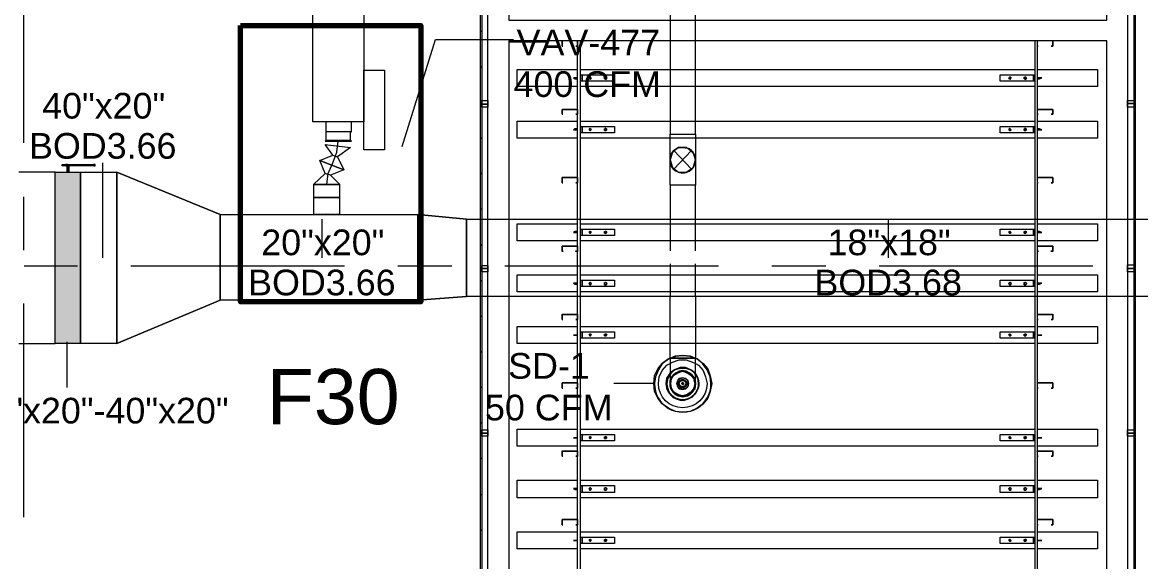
# Model space of a CAD drawing. Header units: metres. Extents: x 39 to 278, y -7 to 151.
# Drawn here: x 55.46 to 62.11, y 14.36 to 17.56 of the extents above; entities that cross this region are included whole.
import ezdxf

# ---------------------------------------------------------------- set-up
doc = ezdxf.new("R2010")
doc.units = ezdxf.units.M
doc.layers.add('HVAC - Ductos', color=5, linetype='Continuous', lineweight=50)
doc.layers.add('PDF_Geometry', color=7, linetype='Continuous', true_color=0xaaaaaa)
doc.layers.add('PDF_Solid Fills', color=7, linetype='Continuous', true_color=0xffffff)
doc.layers.add('PDF_Text', color=7, linetype='Continuous')
doc.styles.add('PDF Arial-BoldMT-Identity-H', font='arial.ttf')
doc.styles.add('PDF Helvetica', font='')
doc.styles.get('PDF Helvetica').set_extended_font_data('Helvetica')

msp = doc.modelspace()

# ---------------------------------------------------------------- linework, layer by layer
at = {"layer": 'HVAC - Ductos', "lineweight": 0}
for points in [[(59.3093, 16.8977), (59.3184, 16.8977), (59.3322, 16.8977), (59.3459, 16.8977), (59.3642, 16.8977), (59.3826, 16.8977), (59.4055, 16.8977), (59.4238, 16.8977), (59.4376, 16.8977), (59.4513, 16.8977), (59.4559, 16.8977), (59.4605, 16.8977), (59.4605, 18.3414), (59.4559, 18.3414), (59.4513, 18.3414), (59.4376, 18.3414), (59.4238, 18.3414), (59.4055, 18.3414), (59.3826, 18.3414), (59.3642, 18.3414), (59.3459, 18.3414), (59.3322, 18.3414), (59.3184, 18.3414), (59.3093, 18.3414)], [(57.1871, 16.971), (57.1871, 17.8832), (57.4896, 17.8832), (57.4896, 16.971)], [(57.6134, 16.806), (57.4896, 16.806), (57.4896, 17.2781), (57.6134, 17.2781)], [(57.2651, 16.861), (57.2743, 16.861), (57.288, 16.861), (57.3017, 16.861), (57.32, 16.861), (57.3384, 16.861), (57.3567, 16.861), (57.3751, 16.861), (57.3934, 16.861), (57.4026, 16.861), (57.4117, 16.861), (57.4026, 16.861), (57.3934, 16.861), (57.3751, 16.861), (57.3567, 16.861), (57.3384, 16.861), (57.32, 16.861), (57.3017, 16.861), (57.288, 16.861), (57.2743, 16.861)], [(55.6563, 16.6731), (55.8075, 16.6731), (55.8075, 15.6556), (55.6563, 15.6556)], [(55.8075, 16.6731), (56.023, 16.6731), (56.023, 15.6556), (55.8075, 15.6556)], [(57.3476, 16.5998), (57.343, 16.5998), (57.3338, 16.5998), (57.3246, 16.5998), (57.3063, 16.5998), (57.288, 16.5998), (57.2697, 16.5998), (57.2513, 16.5998), (57.233, 16.5998), (57.2146, 16.5998), (57.2009, 16.5998), (57.1963, 16.5998), (57.1917, 16.5998), (57.1963, 16.5998), (57.2009, 16.5998), (57.2146, 16.5998), (57.233, 16.5998), (57.2513, 16.5998), (57.2697, 16.5998), (57.288, 16.5998), (57.3063, 16.5998), (57.3246, 16.5998), (57.3338, 16.5998), (57.343, 16.5998)], [(57.8105, 15.9122), (56.6371, 15.9122), (56.6371, 16.421), (57.8105, 16.421)], [(58.0993, 16.3935), (57.8105, 16.421)], [(58.0993, 16.3935), (68.0451, 16.3935), (68.0451, 15.9352), (58.0993, 15.9352)], [(56.023, 15.6556), (56.6371, 15.9122)], [(59.4605, 15.4173), (59.4605, 15.4219), (59.4605, 15.4402), (59.4605, 15.4722), (59.4605, 15.5089), (59.4605, 15.5502), (59.4605, 15.5685), (59.4559, 15.5685), (59.4513, 15.5685), (59.4376, 15.5685), (59.4238, 15.5685), (59.4055, 15.5685), (59.3826, 15.5685), (59.3642, 15.5685), (59.3459, 15.5685), (59.3322, 15.5685), (59.3184, 15.5685), (59.3093, 15.5685), (59.3093, 15.5273), (59.3093, 15.486), (59.3093, 15.4539), (59.3093, 15.431), (59.3093, 15.4173), (59.3093, 15.3989), (59.3093, 15.4173), (59.3093, 15.3989), (59.3184, 15.3806), (59.3322, 15.3622), (59.3459, 15.3531), (59.3642, 15.3439), (59.3826, 15.3394), (59.4055, 15.3439), (59.4238, 15.3531), (59.4376, 15.3622), (59.4513, 15.3806), (59.4559, 15.3989), (59.4605, 15.4173), (59.4605, 15.4219)], [(59.3093, 15.4814), (59.3368, 15.4998), (59.3688, 15.5135), (59.4009, 15.5135), (59.433, 15.4998), (59.4559, 15.4814), (59.4605, 15.4768), (59.4559, 15.4814), (59.433, 15.4998), (59.4009, 15.5135), (59.3688, 15.5135), (59.3368, 15.4998), (59.3093, 15.4814), (59.3093, 15.4768)], [(59.4559, 15.4768), (59.433, 15.4998), (59.4009, 15.5089), (59.3688, 15.5089), (59.3368, 15.4998), (59.3138, 15.4768), (59.3093, 15.4722), (59.3138, 15.4768), (59.3368, 15.4998), (59.3688, 15.5089), (59.4009, 15.5089), (59.433, 15.4998), (59.4559, 15.4768), (59.4605, 15.4722)], [(59.4513, 15.3898), (59.433, 15.3668), (59.4101, 15.3531), (59.3826, 15.3439), (59.3551, 15.3531), (59.3322, 15.3668), (59.3184, 15.3898), (59.3138, 15.4173), (59.3184, 15.4448), (59.3322, 15.4676), (59.3551, 15.4814), (59.3826, 15.4906), (59.4101, 15.4814), (59.433, 15.4676), (59.4513, 15.4448), (59.4559, 15.4173)], [(59.4513, 15.4539), (59.4376, 15.4722), (59.4238, 15.4814), (59.4055, 15.4906), (59.4238, 15.4814), (59.4376, 15.4722), (59.4513, 15.4539), (59.4559, 15.4356)], [(59.3093, 15.4768), (59.2909, 15.4494), (59.2863, 15.4173), (59.2909, 15.4494)], [(59.3551, 15.4356), (59.3505, 15.4173), (59.3551, 15.4356), (59.3642, 15.4494), (59.3826, 15.4539), (59.4009, 15.4494), (59.4146, 15.4356), (59.4192, 15.4173), (59.4146, 15.4356), (59.4009, 15.4448), (59.3826, 15.4494), (59.3688, 15.4448)], [(59.4146, 15.3989), (59.4192, 15.4173), (59.4146, 15.3989), (59.4009, 15.3852), (59.3826, 15.3806), (59.3642, 15.3852), (59.3551, 15.3989), (59.3505, 15.4173), (59.3551, 15.3989), (59.3688, 15.3898), (59.3826, 15.3852), (59.4009, 15.3898)], [(59.3642, 15.431), (59.3597, 15.4173), (59.3642, 15.431), (59.378, 15.4402), (59.3918, 15.4402), (59.4055, 15.431), (59.4101, 15.4173), (59.4055, 15.431), (59.3918, 15.4402), (59.378, 15.4402)], [(59.4055, 15.4035), (59.4101, 15.4173), (59.4055, 15.4035), (59.3918, 15.3944), (59.378, 15.3944), (59.3642, 15.4035), (59.3597, 15.4173), (59.3642, 15.4035), (59.378, 15.3944), (59.3918, 15.3944)], [(59.3963, 15.4035), (59.3826, 15.3989), (59.3688, 15.4035), (59.3642, 15.4173), (59.3688, 15.431), (59.3826, 15.4356), (59.3963, 15.431), (59.4055, 15.4173)], [(59.3872, 15.4219), (59.3826, 15.4219), (59.378, 15.4173), (59.3826, 15.4219), (59.3872, 15.4219), (59.3918, 15.4173), (59.3872, 15.4127), (59.3826, 15.4127), (59.378, 15.4173), (59.3826, 15.4127), (59.3872, 15.4127), (59.3872, 15.4173)], [(59.4559, 15.3989), (59.4605, 15.4173), (59.4605, 15.4219), (59.4605, 15.4173)], [(59.4192, 15.3531), (59.4009, 15.3439), (59.3826, 15.3439), (59.3597, 15.3485), (59.3597, 15.3439), (59.3642, 15.3439), (59.3826, 15.3394), (59.3872, 15.3394), (59.4055, 15.3439), (59.4146, 15.3485), (59.4238, 15.3531), (59.433, 15.3577), (59.4376, 15.3622), (59.4513, 15.3806), (59.4559, 15.3989), (59.4468, 15.3806), (59.4376, 15.3668)]]:
    msp.add_lwpolyline(points, close=True, dxfattribs=at)
for points in [[(57.7188, 16.8244), (57.9159, 17.4614), (58.3789, 17.4614)], [(57.4163, 16.9114), (57.4163, 16.971), (57.4117, 16.971), (57.4026, 16.971), (57.3934, 16.971), (57.3751, 16.971), (57.3567, 16.971), (57.3384, 16.971), (57.32, 16.971), (57.3063, 16.971), (57.2926, 16.971), (57.2789, 16.971), (57.2697, 16.971), (57.2651, 16.971), (57.2651, 16.9114), (57.2651, 16.861), (57.2605, 16.8564), (57.2697, 16.8564), (57.2834, 16.8564), (57.3109, 16.8564), (57.3384, 16.8564), (57.3659, 16.8564), (57.3934, 16.8564), (57.4071, 16.8564), (57.4163, 16.8564)], [(57.2605, 16.8564), (57.2697, 16.8564), (57.2834, 16.8564), (57.3109, 16.8564), (57.3384, 16.8564), (57.3659, 16.8564), (57.3934, 16.8564), (57.4071, 16.8564), (57.4163, 16.8564), (57.4117, 16.861), (57.4071, 16.861), (57.3934, 16.861), (57.3659, 16.861), (57.3384, 16.861), (57.3109, 16.861), (57.288, 16.861), (57.2697, 16.861), (57.2651, 16.861), (57.2697, 16.861), (57.288, 16.861), (57.3109, 16.861), (57.3384, 16.861), (57.3659, 16.861), (57.3934, 16.861), (57.4071, 16.861), (57.4117, 16.861), (57.4117, 16.9114), (57.4163, 16.9114), (57.4117, 16.9114), (57.4026, 16.9114), (57.3934, 16.9114), (57.3751, 16.9114), (57.3567, 16.9114), (57.3384, 16.9114), (57.32, 16.9114), (57.3017, 16.9114), (57.2834, 16.9114), (57.2743, 16.9114), (57.2651, 16.9114)], [(57.3934, 16.9114), (57.3751, 16.9114), (57.3567, 16.9114), (57.3384, 16.9114), (57.32, 16.9114), (57.3017, 16.9114), (57.288, 16.9114)], [(57.3063, 16.774), (57.2605, 16.8381), (57.4117, 16.8198), (57.3338, 16.7648), (57.3705, 16.6868), (57.2284, 16.7418), (57.3063, 16.774), (57.3338, 16.7648)], [(57.2697, 16.5998), (57.2789, 16.664), (57.3063, 16.7281), (57.3292, 16.7923), (57.3384, 16.8564)], [(59.4605, 16.751), (59.4559, 16.7648), (59.4513, 16.7831), (59.4376, 16.8015), (59.4238, 16.8106), (59.4055, 16.8198), (59.3826, 16.8198), (59.3597, 16.8198), (59.3322, 16.8015), (59.3138, 16.774), (59.3093, 16.7464), (59.3093, 16.7648), (59.3184, 16.7831), (59.3322, 16.8015), (59.3459, 16.8106), (59.3642, 16.8198), (59.3826, 16.8198), (59.4146, 16.8152), (59.4376, 16.7969), (59.4559, 16.7694), (59.4605, 16.7464)], [(59.3093, 16.7464), (59.3093, 16.7464)], [(59.3093, 16.7464), (59.3093, 16.7464)], [(55.9405, 16.1644), (55.9405, 16.7281)], [(57.2605, 16.664), (57.2284, 16.7418), (57.3705, 16.6868), (57.2926, 16.6548), (57.2605, 16.664), (57.1917, 16.5998), (57.1917, 16.5219), (57.1963, 16.5219), (57.2009, 16.5219), (57.2146, 16.5219), (57.233, 16.5219), (57.2513, 16.5219), (57.2697, 16.5219), (57.288, 16.5219), (57.3063, 16.5219), (57.3246, 16.5219), (57.3338, 16.5219), (57.343, 16.5219), (57.3476, 16.5219), (57.3476, 16.5998), (57.1917, 16.5998), (57.3476, 16.5998), (57.2926, 16.6548)], [(59.3184, 16.7098), (59.3184, 16.7098)], [(59.4513, 16.7098), (59.4513, 16.7098)], [(55.4409, 15.6556), (55.6563, 15.6556), (55.6563, 16.6731), (55.4409, 16.6731)], [(56.6371, 16.421), (56.023, 16.6731), (56.6371, 16.421)], [(56.023, 15.6556), (56.023, 16.6731)], [(59.4605, 16.3935), (59.4605, 16.5952), (59.4559, 16.5952), (59.4513, 16.5952), (59.4376, 16.5952), (59.4238, 16.5952), (59.4055, 16.5952), (59.3826, 16.5952), (59.3642, 16.5952), (59.3459, 16.5952), (59.3322, 16.5952), (59.3184, 16.5952), (59.3093, 16.5952), (59.3093, 16.3935)], [(57.3476, 16.421), (57.3476, 16.5219), (57.343, 16.5219), (57.3338, 16.5219), (57.3246, 16.5219), (57.3063, 16.5219), (57.288, 16.5219), (57.2697, 16.5219), (57.2513, 16.5219), (57.233, 16.5219), (57.2146, 16.5219), (57.2009, 16.5219), (57.1963, 16.5219), (57.1917, 16.5219), (57.1917, 16.421)], [(56.6371, 16.421), (56.6371, 15.9122)], [(57.2009, 16.421), (57.1963, 16.421)], [(57.2146, 16.421), (57.2101, 16.421), (57.2055, 16.421)], [(57.2284, 16.421), (57.2238, 16.421), (57.2192, 16.421)], [(57.2467, 16.421), (57.2376, 16.421), (57.233, 16.421)], [(57.288, 16.421), (57.2697, 16.421), (57.2513, 16.421)], [(57.3063, 16.421), (57.3017, 16.421), (57.2926, 16.421)], [(57.32, 16.421), (57.3155, 16.421), (57.3109, 16.421)], [(57.343, 16.421), (57.3384, 16.421), (57.3338, 16.421), (57.3292, 16.421), (57.3246, 16.421)], [(57.8105, 15.9122), (57.8105, 16.421)], [(57.2421, 16.1644), (57.2421, 16.3935)], [(58.0993, 16.3935), (58.0993, 15.9352)], [(59.3093, 16.3935), (59.3093, 16.2056)], [(59.4605, 16.2056), (59.4605, 16.3935)], [(60.6064, 16.1644), (60.6064, 16.3935)], [(55.7892, 16.114), (55.4729, 16.114)], [(59.3093, 16.1277), (59.3093, 15.9352)], [(59.4605, 15.9352), (59.4605, 16.1277)], [(57.8105, 15.9122), (58.0993, 15.9352), (57.8105, 15.9122)], [(59.4605, 15.9352), (59.4605, 15.5685), (59.4697, 15.5639), (59.5063, 15.5364), (59.5338, 15.5044), (59.5476, 15.4631), (59.5568, 15.4173), (59.5476, 15.3714), (59.5338, 15.3302), (59.5063, 15.2981), (59.4697, 15.2706), (59.4284, 15.2523), (59.3826, 15.2477), (59.3413, 15.2523), (59.3001, 15.2706), (59.2634, 15.2981), (59.2359, 15.3302), (59.2176, 15.3714), (59.213, 15.4173), (59.2176, 15.4631), (59.2359, 15.5044), (59.2634, 15.5364), (59.3001, 15.5639), (59.3093, 15.5685), (59.3093, 15.9352)], [(55.7251, 15.6648), (55.7251, 15.3944)], [(59.3093, 15.5685), (59.3413, 15.5823), (59.3826, 15.5868), (59.4284, 15.5823), (59.4605, 15.5685)], [(59.4605, 15.5639), (59.4284, 15.5777), (59.3826, 15.5823), (59.3413, 15.5777), (59.3093, 15.5639)], [(59.3093, 15.5685), (59.3184, 15.5685), (59.3322, 15.5685), (59.3459, 15.5685), (59.3642, 15.5685), (59.3826, 15.5685), (59.4055, 15.5685), (59.4238, 15.5685), (59.4376, 15.5685), (59.4513, 15.5685), (59.4559, 15.5685), (59.4605, 15.5685)], [(59.3093, 15.5364), (59.323, 15.5456), (59.3642, 15.5594), (59.4055, 15.5594), (59.4422, 15.5456), (59.4605, 15.5364)], [(59.4559, 15.4356), (59.4605, 15.4265), (59.4559, 15.4356), (59.4513, 15.4539), (59.4376, 15.4722), (59.4238, 15.4814), (59.4055, 15.4906), (59.3826, 15.4952), (59.3642, 15.4906), (59.3459, 15.4814), (59.3322, 15.4722), (59.3184, 15.4539), (59.3093, 15.4356), (59.3093, 15.4219), (59.3093, 15.4356), (59.3184, 15.4539), (59.3322, 15.4722), (59.3459, 15.4814), (59.3642, 15.4906), (59.3826, 15.4952), (59.3642, 15.4906), (59.3459, 15.4814), (59.3322, 15.4722), (59.3184, 15.4539), (59.3093, 15.4356)], [(59.4101, 15.3439), (59.4101, 15.3485), (59.3826, 15.3439), (59.3642, 15.3439), (59.3459, 15.3531), (59.3322, 15.3668), (59.3184, 15.3806), (59.3138, 15.3989), (59.3093, 15.4173), (59.3138, 15.4356), (59.3184, 15.4539), (59.3322, 15.4676), (59.3459, 15.4814), (59.3642, 15.4906), (59.3826, 15.4906), (59.4009, 15.4906), (59.4192, 15.4814), (59.4376, 15.4676), (59.4468, 15.4539), (59.4559, 15.4356), (59.4559, 15.4173), (59.4559, 15.3989)], [(59.3184, 15.4494), (59.3322, 15.4676), (59.3551, 15.4814)], [(59.3505, 15.486), (59.3551, 15.486), (59.3597, 15.486), (59.3826, 15.4906), (59.4101, 15.486), (59.4146, 15.486)], [(59.3826, 15.4952), (59.4055, 15.4906)], [(59.4055, 15.4906), (59.3826, 15.4952)], [(59.4146, 15.486), (59.4146, 15.486)], [(59.4146, 15.4814), (59.4376, 15.4676), (59.4513, 15.4494), (59.4559, 15.4448)], [(59.213, 15.4173), (58.9746, 15.4173)], [(59.3138, 15.3944), (59.3093, 15.4173), (59.3138, 15.4402)], [(59.3093, 15.4173), (59.3093, 15.4173)], [(59.3093, 15.4173), (59.3093, 15.4173)], [(59.3093, 15.4173), (59.3093, 15.4173)], [(59.3138, 15.4448), (59.3138, 15.4494)], [(59.3138, 15.4448), (59.3138, 15.4448)], [(59.4513, 15.4402), (59.4559, 15.4173), (59.4513, 15.3944)], [(59.4559, 15.4448), (59.4559, 15.4448)], [(59.4605, 15.4173), (59.4605, 15.4173)], [(59.3093, 15.3989), (59.3184, 15.3806), (59.3276, 15.3668), (59.3322, 15.3622), (59.3459, 15.3531), (59.3551, 15.3485), (59.3505, 15.3485)], [(59.3138, 15.3852), (59.3138, 15.3898)], [(59.3138, 15.3852), (59.3138, 15.3852)], [(59.3505, 15.3531), (59.3322, 15.3668), (59.3184, 15.3852)], [(59.3459, 15.3531), (59.3459, 15.3531)], [(59.3551, 15.3485), (59.3551, 15.3485)], [(59.4146, 15.3485), (59.4101, 15.3485)], [(59.4513, 15.3852), (59.4376, 15.3668), (59.4146, 15.3531)], [(59.4146, 15.3485), (59.4146, 15.3485)], [(59.4238, 15.3531), (59.4238, 15.3531)], [(59.4559, 15.3898), (59.4513, 15.3852)], [(59.4513, 15.3852), (59.4513, 15.3852)], [(59.3826, 15.3394), (59.3826, 15.3394)]]:
    msp.add_lwpolyline(points, dxfattribs=at)
for points in [[(59.4605, 16.8977), (59.4605, 16.8794), (59.4605, 16.8381), (59.4605, 16.8015), (59.4605, 16.7694), (59.4605, 16.751), (59.4605, 16.7464, -1.030367), (59.3093, 16.7464, 1.030367), (59.4605, 16.7464), (59.4605, 16.751), (59.4605, 16.7464), (59.4605, 16.7372), (59.4605, 16.719), (59.4605, 16.6914), (59.4605, 16.6548), (59.4605, 16.6135), (59.4605, 16.5952), (59.4559, 16.5952), (59.4513, 16.5952), (59.4376, 16.5952), (59.4238, 16.5952), (59.4055, 16.5952), (59.3826, 16.5952), (59.3642, 16.5952), (59.3459, 16.5952), (59.3322, 16.5952), (59.3184, 16.5952), (59.3093, 16.5952), (59.3093, 16.6364), (59.3093, 16.6777), (59.3093, 16.7098), (59.3093, 16.7327), (59.3093, 16.7464), (59.3093, 16.7602), (59.3093, 16.7831), (59.3093, 16.8152), (59.3093, 16.8564), (59.3093, 16.8977), (59.3184, 16.8977), (59.3322, 16.8977), (59.3459, 16.8977), (59.3642, 16.8977), (59.3826, 16.8977), (59.4055, 16.8977), (59.4238, 16.8977), (59.4376, 16.8977), (59.4513, 16.8977), (59.4559, 16.8977)], [(59.3093, 15.4722), (59.2955, 15.4494), (59.2909, 15.4173, 1.39756), (59.4605, 15.4722), (59.4743, 15.4494), (59.4789, 15.4173), (59.4743, 15.4494), (59.4605, 15.4768, -1.386583), (59.2863, 15.4173, 1.018626), (59.4789, 15.4173, -1.397953)], [(59.4605, 15.4173), (59.4559, 15.3852), (59.4376, 15.3622), (59.4101, 15.3439), (59.3826, 15.3394), (59.3551, 15.3485), (59.3276, 15.3668), (59.3138, 15.3898), (59.3093, 15.4173, 1.031239)]]:
    msp.add_lwpolyline(points, format="xyb", close=True, dxfattribs=at)
for points in [[(59.3093, 15.5639), (59.3001, 15.5639), (59.2634, 15.5364), (59.2405, 15.4998), (59.2222, 15.4585), (59.2176, 15.4173, 1.013808), (59.5522, 15.4173), (59.5476, 15.4585), (59.5292, 15.4998), (59.5018, 15.5364), (59.4697, 15.5639), (59.4605, 15.5639)], [(59.4605, 15.5364), (59.4789, 15.5273), (59.5063, 15.4952), (59.52, 15.4585), (59.5292, 15.4173, -0.994859), (59.2405, 15.4173), (59.245, 15.4585), (59.2634, 15.4952), (59.2909, 15.5273), (59.3093, 15.5364)]]:
    msp.add_lwpolyline(points, format="xyb", dxfattribs=at)
at = {"layer": 'HVAC - Ductos', "lineweight": 0, "transparency": 33554559}
msp.add_solid([(55.6563, 16.6731), (55.6563, 15.6556), (55.8075, 16.6731), (55.8075, 15.6556)], dxfattribs=at)
at = {"layer": 'PDF_Geometry', "lineweight": 0}
for points in [[(58.2276, 14.1523), (58.2276, 19.0427), (58.3513, 19.0427), (58.2276, 19.0427), (58.2276, 23.2503), (58.3513, 23.2503), (58.3513, 19.0427), (58.3513, 23.2503), (58.3376, 23.2503), (58.3376, 19.0427), (58.3513, 19.0427), (58.3513, 23.2503), (58.3513, 19.0427), (58.333, 19.0427), (58.3146, 19.0427), (58.333, 19.0427), (58.3513, 19.0427), (58.3513, 17.576), (61.9034, 17.576), (61.9034, 19.0427), (62.0272, 19.0427), (62.0272, 14.1523)], [(58.1909, 19.9732), (58.1817, 19.9732), (58.1817, 19.0336), (58.1909, 19.0336), (58.1909, 19.9732), (58.1817, 19.9732), (58.1817, 19.0336), (58.1817, 18.0573), (58.1909, 18.0573), (58.1909, 18.0344), (58.2276, 18.0344), (58.2276, 18.0573), (58.1909, 18.0573), (58.1909, 17.081), (58.1817, 17.081), (58.1817, 16.1002), (58.1909, 16.1002), (58.1909, 15.1239), (58.1817, 15.1239), (58.1817, 14.1477)], [(62.0638, 19.9732), (62.073, 19.9732), (62.073, 19.0382), (62.073, 18.0573), (62.0638, 18.0573), (62.0272, 18.0573), (62.0272, 18.0756), (62.0638, 18.0756), (62.0638, 18.0573), (62.0638, 17.081), (62.073, 17.081), (62.073, 16.1048), (62.0638, 16.1048), (62.0638, 15.1239), (62.073, 15.1239), (62.073, 14.1477), (62.0638, 14.1477), (62.0638, 12.9102), (62.073, 12.9102), (62.073, 14.1477)], [(58.1817, 19.0336), (58.1909, 19.0336), (58.1909, 18.0573), (58.1817, 18.0573), (58.1817, 17.081), (58.1909, 17.081), (58.1909, 16.1002), (58.1817, 16.1002), (58.1817, 15.1239), (58.1909, 15.1239), (58.1909, 14.1477), (58.1817, 14.1477)], [(62.073, 19.0382), (62.0638, 19.0382), (62.0638, 18.0573), (62.073, 18.0573), (62.073, 17.081), (62.0638, 17.081), (62.0638, 16.1048), (62.073, 16.1048), (62.073, 15.1239), (62.0638, 15.1239), (62.0638, 14.1477)], [(55.4684, 18.1169), (55.4684, 16.8473)], [(62.073, 17.5486), (62.0638, 17.544)], [(58.1909, 17.5118), (58.1863, 17.5073), (58.1817, 17.5073)], [(61.5826, 17.4523), (61.5826, 17.4202), (61.5734, 17.4202), (61.5826, 17.4202), (61.5826, 17.4523), (61.491, 17.4523), (61.491, 13.3639), (61.8988, 13.3639), (61.8988, 14.1523), (61.9034, 14.1523), (61.9034, 13.3639), (61.8988, 13.3639), (58.3513, 13.3639), (58.7593, 13.3639)], [(61.9034, 14.1523), (61.9034, 17.4523), (58.3513, 17.4523), (58.3513, 14.1523)], [(58.5759, 17.4477), (58.3513, 17.4477), (58.5759, 17.4477)], [(58.6676, 17.4523), (58.6676, 17.4523)], [(58.6676, 17.4523), (58.6676, 17.4523)], [(58.7593, 13.3639), (58.7593, 17.4523), (58.6676, 17.4523), (58.6676, 17.4202), (58.6676, 17.4523)], [(58.6722, 17.4202), (58.6722, 17.4202)], [(58.7501, 17.4202), (58.7501, 17.4202)], [(58.7593, 17.4523), (58.7593, 17.4523)], [(58.7593, 17.4523), (58.7593, 17.4523)], [(61.491, 17.4523), (61.4772, 17.4523), (61.4772, 13.3868), (61.4772, 13.3639), (58.7776, 13.3639), (58.7776, 13.3868), (58.7776, 17.4523), (58.7593, 17.4523)], [(61.491, 17.4523), (61.491, 17.4523)], [(61.4955, 17.4202), (61.4955, 17.4202)], [(61.5734, 17.4202), (61.5734, 17.4202)], [(61.5826, 17.4523), (61.5826, 17.4523)], [(61.5826, 17.4523), (61.5826, 17.4523)], [(62.073, 17.356), (62.0638, 17.3469)], [(58.1909, 17.301), (58.1863, 17.2964), (58.1817, 17.2918)], [(58.7593, 17.1819), (58.4017, 17.1819), (58.4017, 17.2827), (58.7593, 17.2827)], [(58.7776, 17.2827), (61.4772, 17.2827)], [(61.491, 17.2827), (61.8484, 17.2827), (61.8484, 17.1819), (61.491, 17.1819)], [(58.7593, 17.2323), (58.7455, 17.2323), (58.7363, 17.2323), (58.7455, 17.2277), (58.7593, 17.2277)], [(58.7455, 17.2323), (58.7455, 17.2323)], [(58.7455, 17.2277), (58.7455, 17.2323)], [(58.7867, 17.2368), (58.7867, 17.2368)], [(58.7867, 17.2277), (58.7867, 17.2231)], [(61.468, 17.2368), (61.468, 17.2368)], [(61.468, 17.2231), (61.468, 17.2277)], [(61.491, 17.2277), (61.5047, 17.2277), (61.5184, 17.2323), (61.5047, 17.2323), (61.491, 17.2323)], [(61.5047, 17.2323), (61.5047, 17.2277)], [(61.4772, 17.1819), (58.7776, 17.1819)], [(58.1909, 17.0856), (58.1863, 17.0856), (58.1817, 17.0856)], [(62.073, 17.1268), (62.0638, 17.1177)], [(58.6676, 17.0444), (58.6676, 17.0444)], [(58.6676, 17.0444), (58.6676, 17.0444)], [(58.6722, 17.0168), (58.6722, 17.0168)], [(58.7501, 17.0168), (58.7501, 17.0168)], [(58.7593, 17.0444), (58.7593, 17.0444)], [(58.7593, 17.0444), (58.7593, 17.0444)], [(61.491, 17.0444), (61.491, 17.0444)], [(61.491, 17.0444), (61.491, 17.0444)], [(61.4955, 17.0168), (61.4955, 17.0168)], [(61.5734, 17.0168), (61.5734, 17.0168)], [(61.5826, 17.0444), (61.5826, 17.0444)], [(61.5826, 17.0444), (61.5826, 17.0444)], [(58.7593, 16.8748), (58.4017, 16.8748), (58.4017, 16.9756), (58.7593, 16.9756)], [(58.7776, 16.9756), (61.4772, 16.9756)], [(61.491, 16.9756), (61.8484, 16.9756), (61.8484, 16.8748), (61.491, 16.8748)], [(58.1909, 16.8748), (58.1863, 16.8748), (58.1817, 16.8702)], [(58.7593, 16.9298), (58.7455, 16.9298), (58.7363, 16.9252), (58.7455, 16.9252), (58.7593, 16.9252)], [(58.7455, 16.9252), (58.7455, 16.9298)], [(58.7455, 16.9252), (58.7455, 16.9252)], [(61.4772, 16.8748), (58.7776, 16.8748)], [(58.7867, 16.9344), (58.7867, 16.9298)], [(58.7867, 16.9206), (58.7867, 16.9206)], [(61.468, 16.9298), (61.468, 16.9344)], [(61.468, 16.9206), (61.468, 16.9206)], [(61.491, 16.9252), (61.5047, 16.9252), (61.5184, 16.9252), (61.5047, 16.9298), (61.491, 16.9298)], [(61.5047, 16.9298), (61.5047, 16.9252)], [(62.073, 16.9344), (62.0638, 16.9252)], [(62.073, 16.7006), (62.0638, 16.696)], [(58.1909, 16.664), (58.1863, 16.664), (58.1817, 16.6594)], [(61.491, 16.641), (61.491, 16.641)], [(61.491, 16.641), (61.491, 16.641)], [(58.6722, 16.609), (58.6722, 16.609)], [(58.7501, 16.609), (58.7501, 16.609)], [(61.4955, 16.609), (61.4955, 16.609)], [(61.5734, 16.609), (61.5734, 16.609)], [(55.4684, 16.5265), (55.4684, 16.2102)], [(62.073, 16.5081), (62.0638, 16.5035)], [(58.1909, 16.4531), (58.1863, 16.4531), (58.1817, 16.4485)], [(58.7593, 16.2652), (58.4017, 16.2652), (58.4017, 16.366), (58.7593, 16.366)], [(58.7776, 16.366), (61.4772, 16.366)], [(61.491, 16.366), (61.8484, 16.366), (61.8484, 16.2652), (61.491, 16.2652)], [(58.7593, 16.3202), (58.7455, 16.3202), (58.7363, 16.3156), (58.7455, 16.3156), (58.7593, 16.3156)], [(58.7455, 16.3156), (58.7455, 16.3202)], [(58.7455, 16.3156), (58.7455, 16.3156)], [(58.7867, 16.3248), (58.7867, 16.3202)], [(58.7867, 16.311), (58.7867, 16.311)], [(61.468, 16.3202), (61.468, 16.3248)], [(61.468, 16.311), (61.468, 16.311)], [(61.491, 16.3156), (61.5047, 16.3156), (61.5184, 16.3156), (61.5047, 16.3202), (61.491, 16.3202)], [(61.5047, 16.3202), (61.5047, 16.3156)], [(62.073, 16.279), (62.0638, 16.2744)], [(58.1863, 16.2377), (58.1817, 16.2377)], [(58.1909, 16.2423), (58.1863, 16.2423)], [(58.6676, 16.2331), (58.6676, 16.2331)], [(58.6676, 16.2331), (58.6676, 16.2331)], [(58.7593, 16.2331), (58.7593, 16.2331)], [(58.7593, 16.2331), (58.7593, 16.2331)], [(61.4772, 16.2652), (58.7776, 16.2652)], [(61.491, 16.2331), (61.491, 16.2331)], [(61.491, 16.2331), (61.491, 16.2331)], [(61.5826, 16.2331), (61.5826, 16.2331)], [(61.5826, 16.2331), (61.5826, 16.2331)], [(61.491, 16.2056), (61.4955, 16.2056), (61.4955, 16.201), (61.491, 16.201)], [(57.3751, 16.114), (56.1055, 16.114)], [(58.0122, 16.114), (57.6913, 16.114)], [(59.598, 16.114), (58.3284, 16.114)], [(60.2351, 16.114), (59.9142, 16.114)], [(61.821, 16.114), (60.5514, 16.114)], [(62.073, 16.0864), (62.0638, 16.0773)], [(58.1909, 16.0314), (58.1863, 16.0268), (58.1817, 16.0222)], [(58.7593, 15.9627), (58.4017, 15.9627), (58.4017, 16.0635), (58.7593, 16.0635)], [(58.7593, 16.0131), (58.7455, 16.0131), (58.7363, 16.0131), (58.7455, 16.0085), (58.7593, 16.0085)], [(58.7455, 16.0131), (58.7455, 16.0131)], [(58.7455, 16.0085), (58.7455, 16.0131)], [(58.7776, 16.0635), (61.4772, 16.0635)], [(58.7867, 16.0177), (58.7867, 16.0177)], [(61.468, 16.0177), (61.468, 16.0177)], [(61.491, 16.0635), (61.8484, 16.0635), (61.8484, 15.9627), (61.491, 15.9627)], [(61.491, 16.0085), (61.5047, 16.0085), (61.5184, 16.0131), (61.5047, 16.0131), (61.491, 16.0131)], [(61.5047, 16.0131), (61.5047, 16.0085)], [(61.4772, 15.9627), (58.7776, 15.9627)], [(58.7867, 16.0085), (58.7867, 16.004)], [(61.468, 16.004), (61.468, 16.0085)], [(55.4684, 15.894), (55.4684, 14.6243)], [(58.1909, 15.816), (58.1863, 15.816), (58.1817, 15.816)], [(58.6676, 15.8252), (58.6676, 15.8252)], [(58.7593, 15.8252), (58.7593, 15.8252)], [(61.491, 15.8298), (61.5826, 15.8298), (61.5826, 15.8252), (61.5826, 15.7977), (61.5734, 15.7977), (61.5826, 15.7977), (61.5826, 15.8252), (61.491, 15.8252)], [(61.491, 15.8298), (61.491, 15.8298)], [(61.491, 15.8252), (61.491, 15.8252)], [(61.5826, 15.8252), (61.5826, 15.8252)], [(62.073, 15.8573), (62.0638, 15.8481)], [(58.7593, 15.6556), (58.4017, 15.6556), (58.4017, 15.7564), (58.7593, 15.7564)], [(58.6722, 15.7977), (58.6722, 15.7977)], [(58.7501, 15.7977), (58.7501, 15.7977)], [(58.7776, 15.7564), (61.4772, 15.7564)], [(61.491, 15.7564), (61.8484, 15.7564), (61.8484, 15.6556), (61.491, 15.6556)], [(61.4955, 15.7977), (61.4955, 15.7977)], [(61.5734, 15.7977), (61.5734, 15.7977)], [(58.7455, 15.706), (58.7363, 15.706), (58.7455, 15.706)], [(58.7593, 15.706), (58.7455, 15.706), (58.7593, 15.706)], [(58.7455, 15.706), (58.7455, 15.706)], [(58.7867, 15.7106), (58.7867, 15.7106)], [(58.7867, 15.7015), (58.7867, 15.7015)], [(61.468, 15.7106), (61.468, 15.7106)], [(61.468, 15.7015), (61.468, 15.7015)], [(61.5047, 15.706), (61.491, 15.706), (61.5047, 15.706)], [(61.5184, 15.706), (61.5047, 15.706), (61.5184, 15.706)], [(61.5047, 15.706), (61.5047, 15.706)], [(61.4772, 15.6556), (58.7776, 15.6556)], [(62.073, 15.6648), (62.0638, 15.6556)], [(58.1909, 15.6052), (58.1863, 15.6052), (58.1817, 15.6006)], [(58.6676, 15.4219), (58.6676, 15.4219)], [(58.6676, 15.4219), (58.6676, 15.4219)], [(58.7593, 15.4219), (58.7593, 15.4219)], [(58.7593, 15.4219), (58.7593, 15.4219)], [(61.491, 15.4219), (61.491, 15.4219)], [(61.491, 15.4219), (61.491, 15.4219)], [(61.5826, 15.4219), (61.5826, 15.4219)], [(61.5826, 15.4219), (61.5826, 15.4219)], [(62.073, 15.431), (62.0638, 15.4265)], [(58.1909, 15.3944), (58.1863, 15.3944), (58.1817, 15.3898)], [(58.6722, 15.3898), (58.6722, 15.3898)], [(58.7501, 15.3898), (58.7501, 15.3898)], [(61.4955, 15.3898), (61.4955, 15.3898)], [(61.5734, 15.3898), (61.5734, 15.3898)], [(62.073, 15.2385), (62.0638, 15.2339)], [(58.1909, 15.1835), (58.1863, 15.1835), (58.1817, 15.1789)], [(58.7593, 15.046), (58.4017, 15.046), (58.4017, 15.1469), (58.7593, 15.1469)], [(58.7455, 15.0964), (58.7363, 15.0964), (58.7455, 15.0964)], [(58.7593, 15.0964), (58.7455, 15.0964), (58.7593, 15.0964)], [(58.7455, 15.0964), (58.7455, 15.0964)], [(58.7776, 15.1469), (61.4772, 15.1469)], [(58.7867, 15.101), (58.7867, 15.101)], [(58.7867, 15.0918), (58.7867, 15.0918)], [(61.468, 15.101), (61.468, 15.101)], [(61.468, 15.0918), (61.468, 15.0918)], [(61.491, 15.1469), (61.8484, 15.1469), (61.8484, 15.046), (61.491, 15.046)], [(61.5047, 15.0964), (61.491, 15.0964), (61.5047, 15.0964)], [(61.5184, 15.0964), (61.5047, 15.0964), (61.5184, 15.0964)], [(61.5047, 15.0964), (61.5047, 15.0964)], [(61.4772, 15.046), (58.7776, 15.046)], [(58.1909, 14.9727), (58.1863, 14.9727), (58.1817, 14.9681)], [(58.6676, 15.0139), (58.6676, 15.0139)], [(58.6722, 14.9864), (58.6722, 14.9864)], [(58.7501, 14.9864), (58.7501, 14.9864)], [(58.7593, 15.0139), (58.7593, 15.0139)], [(61.491, 15.0139), (61.491, 15.0139)], [(61.4955, 14.9864), (61.4955, 14.9864)], [(61.5734, 14.9864), (61.5734, 14.9864)], [(61.5826, 15.0139), (61.5826, 15.0139)], [(62.073, 15.0094), (62.0638, 15.0048)], [(58.7593, 14.7389), (58.4017, 14.7389), (58.4017, 14.8444), (58.7593, 14.8444)], [(58.7776, 14.8444), (61.4772, 14.8444)], [(61.491, 14.8444), (61.8484, 14.8444), (61.8484, 14.7389), (61.491, 14.7389)], [(62.073, 14.8168), (62.0638, 14.8077)], [(58.1909, 14.7618), (58.1863, 14.7573), (58.1817, 14.7527)], [(58.7593, 14.7939), (58.7455, 14.7939), (58.7363, 14.7939), (58.7455, 14.7894), (58.7593, 14.7894)], [(58.7455, 14.7939), (58.7455, 14.7939)], [(58.7455, 14.7894), (58.7455, 14.7939)], [(58.7867, 14.7985), (58.7867, 14.7939)], [(58.7867, 14.7894), (58.7867, 14.7848)], [(61.468, 14.7939), (61.468, 14.7985)], [(61.468, 14.7848), (61.468, 14.7894)], [(61.491, 14.7894), (61.5047, 14.7894), (61.5184, 14.7939), (61.5047, 14.7939), (61.491, 14.7939)], [(61.5047, 14.7939), (61.5047, 14.7894)], [(61.4772, 14.7389), (58.7776, 14.7389)], [(58.6676, 14.6106), (58.6676, 14.6106)], [(58.6676, 14.6106), (58.6676, 14.6106)], [(58.6722, 14.5785), (58.6722, 14.5785)], [(58.7501, 14.5785), (58.7501, 14.5785)], [(58.7593, 14.6106), (58.7593, 14.6106)], [(58.7593, 14.6106), (58.7593, 14.6106)], [(61.491, 14.6106), (61.491, 14.6106)], [(61.491, 14.6106), (61.491, 14.6106)], [(61.4955, 14.5785), (61.4955, 14.5785)], [(61.5734, 14.5785), (61.5734, 14.5785)], [(61.5826, 14.6106), (61.5826, 14.6106)], [(61.5826, 14.6106), (61.5826, 14.6106)], [(62.073, 14.5877), (62.0638, 14.5831)], [(58.1909, 14.5464), (58.1863, 14.5464), (58.1817, 14.5464)], [(58.7593, 14.4364), (58.4017, 14.4364), (58.4017, 14.5372), (58.7593, 14.5372)], [(58.7455, 14.4868), (58.7363, 14.4868), (58.7455, 14.4868)], [(58.7593, 14.4868), (58.7455, 14.4868), (58.7593, 14.4868)], [(58.7455, 14.4868), (58.7455, 14.4868)], [(58.7776, 14.5372), (61.4772, 14.5372)], [(58.7867, 14.4914), (58.7867, 14.4914)], [(61.468, 14.4914), (61.468, 14.4914)], [(61.491, 14.5372), (61.8484, 14.5372), (61.8484, 14.4364), (61.491, 14.4364)], [(61.5047, 14.4868), (61.491, 14.4868), (61.5047, 14.4868)], [(61.5184, 14.4868), (61.5047, 14.4868), (61.5184, 14.4868)], [(61.5047, 14.4868), (61.5047, 14.4868)], [(61.4772, 14.4364), (58.7776, 14.4364)], [(58.7867, 14.4823), (58.7867, 14.4823)], [(61.468, 14.4823), (61.468, 14.4823)], [(62.073, 14.3952), (62.0638, 14.386)]]:
    msp.add_lwpolyline(points, dxfattribs=at)
at = {"layer": 'PDF_Geometry', "color": 232, "lineweight": 70, "true_color": 0xe91e64}
msp.add_lwpolyline([(56.7578, 17.5444), (57.8287, 17.5444), (57.8287, 15.9028), (56.7578, 15.9028)], close=True, dxfattribs=at)
at = {"layer": 'PDF_Geometry', "lineweight": 0}
for points in [[(58.6722, 17.4202), (58.6676, 17.4202)], [(58.7593, 17.4202), (58.7501, 17.4202), (58.7593, 17.4202), (58.7593, 17.4523)], [(61.4955, 17.4202), (61.491, 17.4202)], [(58.7776, 17.214), (58.7776, 17.2506), (58.7867, 17.2506), (58.9792, 17.2506), (58.9792, 17.214), (58.7867, 17.214)], [(58.7867, 17.214), (58.7867, 17.2506)], [(58.7867, 17.2323), (58.7867, 17.2368), (58.7867, 17.2323), (58.7867, 17.2277), (58.7867, 17.2231), (58.7867, 17.2277), (58.7867, 17.2323), (58.7867, 17.2368), (58.7867, 17.2323), (58.7867, 17.2277)], [(58.8417, 17.2323), (58.8372, 17.2368), (58.8326, 17.2368), (58.828, 17.2323), (58.8326, 17.2277), (58.8372, 17.2231)], [(58.828, 17.2323), (58.8326, 17.2368), (58.8372, 17.2368), (58.8417, 17.2323), (58.8372, 17.2277), (58.8326, 17.2277)], [(58.9334, 17.2323), (58.9289, 17.2368), (58.9243, 17.2368), (58.9197, 17.2323), (58.9197, 17.2277), (58.9289, 17.2231)], [(58.9197, 17.2323), (58.9197, 17.2368), (58.9289, 17.2368), (58.9334, 17.2323), (58.9289, 17.2277), (58.9197, 17.2277)], [(61.4772, 17.214), (61.468, 17.214), (61.271, 17.214), (61.271, 17.2506), (61.468, 17.2506), (61.4772, 17.2506)], [(61.3351, 17.2323), (61.3305, 17.2368), (61.326, 17.2368), (61.3214, 17.2323), (61.326, 17.2277), (61.3305, 17.2231)], [(61.3214, 17.2323), (61.326, 17.2368), (61.3305, 17.2368), (61.3351, 17.2323), (61.3305, 17.2277), (61.326, 17.2277)], [(61.4268, 17.2323), (61.4222, 17.2368), (61.4176, 17.2368), (61.413, 17.2323), (61.413, 17.2277), (61.4222, 17.2231)], [(61.413, 17.2323), (61.413, 17.2368), (61.4222, 17.2368), (61.4268, 17.2323), (61.4222, 17.2277), (61.413, 17.2277)], [(61.468, 17.214), (61.468, 17.2506)], [(61.468, 17.2323), (61.468, 17.2368), (61.468, 17.2323), (61.468, 17.2277), (61.468, 17.2231), (61.468, 17.2277), (61.468, 17.2323), (61.468, 17.2368), (61.468, 17.2323), (61.468, 17.2277)], [(58.1909, 17.0765), (58.1909, 17.0994), (58.2276, 17.0994), (58.2276, 17.0765)], [(58.1909, 17.0581), (58.1909, 17.0765), (58.2276, 17.0765), (58.2276, 17.0581)], [(62.0272, 17.0994), (62.0638, 17.0994), (62.0638, 17.081), (62.0272, 17.081)], [(62.0272, 17.081), (62.0638, 17.081), (62.0638, 17.0581), (62.0272, 17.0581)], [(58.6676, 17.0444), (58.7593, 17.0444), (58.7593, 17.0168), (58.7501, 17.0168), (58.7593, 17.0168), (58.7593, 17.0444), (58.6676, 17.0444), (58.6676, 17.0168)], [(58.6722, 17.0168), (58.6676, 17.0168)], [(61.5826, 17.0444), (61.5826, 17.0168), (61.5734, 17.0168), (61.5826, 17.0168), (61.5826, 17.0444), (61.491, 17.0444)], [(61.4955, 17.0168), (61.491, 17.0168)], [(58.7776, 16.9069), (58.7776, 16.9436), (58.7867, 16.9436), (58.9792, 16.9436), (58.9792, 16.9069), (58.7867, 16.9069)], [(58.7867, 16.9069), (58.7867, 16.9436)], [(61.4772, 16.9069), (61.468, 16.9069), (61.271, 16.9069), (61.271, 16.9436), (61.468, 16.9436), (61.4772, 16.9436)], [(61.468, 16.9069), (61.468, 16.9436)], [(58.7867, 16.9252), (58.7867, 16.9298), (58.7867, 16.9344), (58.7867, 16.9298), (58.7867, 16.9252), (58.7867, 16.9206), (58.7867, 16.9252), (58.7867, 16.9298), (58.7867, 16.9252), (58.7867, 16.9206)], [(58.8417, 16.9252), (58.8372, 16.9298), (58.8326, 16.9344), (58.828, 16.9252), (58.8326, 16.9206), (58.8372, 16.9206)], [(58.828, 16.9252), (58.8326, 16.9298), (58.8372, 16.9298), (58.8417, 16.9252), (58.8372, 16.9206), (58.8326, 16.9206)], [(58.9334, 16.9252), (58.9289, 16.9298), (58.9243, 16.9344), (58.9197, 16.9252), (58.9197, 16.9206), (58.9289, 16.9206)], [(58.9197, 16.9252), (58.9197, 16.9298), (58.9289, 16.9298), (58.9334, 16.9252), (58.9289, 16.9206), (58.9197, 16.9206)], [(61.3351, 16.9252), (61.3305, 16.9298), (61.326, 16.9344), (61.3214, 16.9252), (61.326, 16.9206), (61.3305, 16.9206)], [(61.3214, 16.9252), (61.326, 16.9298), (61.3305, 16.9298), (61.3351, 16.9252), (61.3305, 16.9206), (61.326, 16.9206)], [(61.4268, 16.9252), (61.4222, 16.9298), (61.4176, 16.9344), (61.413, 16.9252), (61.413, 16.9206), (61.4222, 16.9206)], [(61.413, 16.9252), (61.413, 16.9298), (61.4222, 16.9298), (61.4268, 16.9252), (61.4222, 16.9206), (61.413, 16.9206)], [(61.468, 16.9252), (61.468, 16.9298), (61.468, 16.9344), (61.468, 16.9298), (61.468, 16.9252), (61.468, 16.9206), (61.468, 16.9252), (61.468, 16.9298), (61.468, 16.9252), (61.468, 16.9206)], [(58.6676, 16.6364), (58.6676, 16.641), (58.7593, 16.641), (58.7593, 16.6364), (58.7593, 16.609), (58.7501, 16.609), (58.7593, 16.609), (58.7593, 16.6364), (58.7593, 16.641), (58.6676, 16.641), (58.6676, 16.6364), (58.6676, 16.609)], [(61.5826, 16.641), (61.5826, 16.6364), (61.5826, 16.609), (61.5734, 16.609), (61.5826, 16.609), (61.5826, 16.6364), (61.5826, 16.641), (61.491, 16.641)], [(58.6722, 16.609), (58.6676, 16.609)], [(61.4955, 16.609), (61.491, 16.609)], [(58.7776, 16.2972), (58.7776, 16.334), (58.7867, 16.334), (58.9792, 16.334), (58.9792, 16.2972), (58.7867, 16.2972)], [(58.7867, 16.2972), (58.7867, 16.334)], [(58.7867, 16.3156), (58.7867, 16.3202), (58.7867, 16.3248), (58.7867, 16.3202), (58.7867, 16.3156), (58.7867, 16.311), (58.7867, 16.3156), (58.7867, 16.3202), (58.7867, 16.3156), (58.7867, 16.311)], [(58.8417, 16.3156), (58.8372, 16.3202), (58.8326, 16.3202), (58.828, 16.3156), (58.8326, 16.311), (58.8372, 16.311)], [(58.828, 16.3156), (58.8326, 16.3202), (58.8372, 16.3202), (58.8417, 16.3156), (58.8372, 16.311), (58.8326, 16.311)], [(58.9334, 16.3156), (58.9289, 16.3202), (58.9243, 16.3202), (58.9197, 16.3156), (58.9197, 16.311), (58.9289, 16.311)], [(58.9197, 16.3156), (58.9197, 16.3202), (58.9289, 16.3202), (58.9334, 16.3156), (58.9289, 16.311), (58.9197, 16.311)], [(61.4772, 16.2972), (61.468, 16.2972), (61.271, 16.2972), (61.271, 16.334), (61.468, 16.334), (61.4772, 16.334)], [(61.3351, 16.3156), (61.3305, 16.3202), (61.326, 16.3202), (61.3214, 16.3156), (61.326, 16.311), (61.3305, 16.311)], [(61.3214, 16.3156), (61.326, 16.3202), (61.3305, 16.3202), (61.3351, 16.3156), (61.3305, 16.311), (61.326, 16.311)], [(61.4268, 16.3156), (61.4222, 16.3202), (61.4176, 16.3202), (61.413, 16.3156), (61.413, 16.311), (61.4222, 16.311)], [(61.413, 16.3156), (61.413, 16.3202), (61.4222, 16.3202), (61.4268, 16.3156), (61.4222, 16.311), (61.413, 16.311)], [(61.468, 16.2972), (61.468, 16.334)], [(61.468, 16.3156), (61.468, 16.3202), (61.468, 16.3248), (61.468, 16.3202), (61.468, 16.3156), (61.468, 16.311), (61.468, 16.3156), (61.468, 16.3202), (61.468, 16.3156), (61.468, 16.311)], [(58.6676, 16.2331), (58.7593, 16.2331), (58.7593, 16.201), (58.7501, 16.201), (58.7501, 16.2056), (58.7593, 16.2056), (58.7593, 16.2331), (58.6676, 16.2331), (58.6676, 16.2056), (58.6722, 16.2056), (58.6722, 16.201), (58.6676, 16.201)], [(61.5826, 16.2331), (61.5826, 16.201), (61.5734, 16.201), (61.5734, 16.2056), (61.5826, 16.2056), (61.5826, 16.2331), (61.491, 16.2331)], [(58.1909, 16.1002), (58.1909, 16.1185), (58.2276, 16.1185), (58.2276, 16.1002)], [(58.1909, 16.0819), (58.1909, 16.1002), (58.2276, 16.1002), (58.2276, 16.0819)], [(62.0272, 16.1231), (62.0638, 16.1231), (62.0638, 16.1002), (62.0272, 16.1002)], [(62.0272, 16.1002), (62.0638, 16.1002), (62.0638, 16.0819), (62.0272, 16.0819)], [(58.7776, 15.9948), (58.7776, 16.0314), (58.7867, 16.0314), (58.9792, 16.0314), (58.9792, 15.9948), (58.7867, 15.9948)], [(58.7867, 15.9948), (58.7867, 16.0314)], [(58.7867, 16.0131), (58.7867, 16.0177), (58.7867, 16.0131), (58.7867, 16.004), (58.7867, 16.0131), (58.7867, 16.0177), (58.7867, 16.0131), (58.7867, 16.004)], [(58.8417, 16.0131), (58.8372, 16.0177), (58.8326, 16.0177), (58.828, 16.0131), (58.8326, 16.004), (58.8372, 16.004), (58.8417, 16.0085)], [(58.828, 16.0131), (58.8326, 16.0177), (58.8372, 16.0177), (58.8417, 16.0131), (58.8372, 16.004), (58.8326, 16.004)], [(58.9334, 16.0131), (58.9289, 16.0177), (58.9243, 16.0177), (58.9197, 16.0131), (58.9197, 16.004), (58.9289, 16.004), (58.9334, 16.0085)], [(58.9197, 16.0131), (58.9197, 16.0177), (58.9289, 16.0177), (58.9334, 16.0131), (58.9289, 16.004), (58.9197, 16.004)], [(61.4772, 15.9948), (61.468, 15.9948), (61.271, 15.9948), (61.271, 16.0314), (61.468, 16.0314), (61.4772, 16.0314)], [(61.3351, 16.0131), (61.3305, 16.0177), (61.326, 16.0177), (61.3214, 16.0131), (61.326, 16.004), (61.3305, 16.004), (61.3351, 16.0085)], [(61.3214, 16.0131), (61.326, 16.0177), (61.3305, 16.0177), (61.3351, 16.0131), (61.3305, 16.004), (61.326, 16.004)], [(61.4268, 16.0131), (61.4222, 16.0177), (61.4176, 16.0177), (61.413, 16.0131), (61.413, 16.004), (61.4222, 16.004), (61.4268, 16.0085)], [(61.413, 16.0131), (61.413, 16.0177), (61.4222, 16.0177), (61.4268, 16.0131), (61.4222, 16.004), (61.413, 16.004)], [(61.468, 15.9948), (61.468, 16.0314)], [(61.468, 16.0131), (61.468, 16.0177), (61.468, 16.0131), (61.468, 16.004), (61.468, 16.0131), (61.468, 16.0177), (61.468, 16.0131), (61.468, 16.004)], [(58.6676, 15.8252), (58.6676, 15.8298), (58.7593, 15.8298), (58.7593, 15.8252), (58.7593, 15.7977), (58.7501, 15.7977), (58.7593, 15.7977), (58.7593, 15.8252), (58.6676, 15.8252), (58.6676, 15.7977)], [(58.6722, 15.7977), (58.6676, 15.7977)], [(61.4955, 15.7977), (61.491, 15.7977)], [(58.7776, 15.6877), (58.7776, 15.7244), (58.7867, 15.7244), (58.9792, 15.7244), (58.9792, 15.6877), (58.7867, 15.6877)], [(58.7867, 15.6877), (58.7867, 15.7244)], [(58.7867, 15.706), (58.7867, 15.7106), (58.7867, 15.706), (58.7867, 15.7015), (58.7867, 15.706), (58.7867, 15.7106), (58.7867, 15.706), (58.7867, 15.7015)], [(58.8417, 15.706), (58.8372, 15.7106), (58.8326, 15.7106), (58.828, 15.706), (58.8326, 15.7015), (58.8372, 15.7015)], [(58.828, 15.706), (58.8326, 15.7106), (58.8372, 15.7106), (58.8417, 15.706), (58.8372, 15.7015), (58.8326, 15.7015)], [(58.9334, 15.706), (58.9289, 15.7106), (58.9243, 15.7106), (58.9197, 15.706), (58.9197, 15.7015), (58.9289, 15.7015)], [(58.9197, 15.706), (58.9197, 15.7106), (58.9289, 15.7106), (58.9334, 15.706), (58.9289, 15.7015), (58.9197, 15.7015)], [(61.4772, 15.6877), (61.468, 15.6877), (61.271, 15.6877), (61.271, 15.7244), (61.468, 15.7244), (61.4772, 15.7244)], [(61.3351, 15.706), (61.3305, 15.7106), (61.326, 15.7106), (61.3214, 15.706), (61.326, 15.7015), (61.3305, 15.7015)], [(61.3214, 15.706), (61.326, 15.7106), (61.3305, 15.7106), (61.3351, 15.706), (61.3305, 15.7015), (61.326, 15.7015)], [(61.4268, 15.706), (61.4222, 15.7106), (61.4176, 15.7106), (61.413, 15.706), (61.413, 15.7015), (61.4222, 15.7015)], [(61.413, 15.706), (61.413, 15.7106), (61.4222, 15.7106), (61.4268, 15.706), (61.4222, 15.7015), (61.413, 15.7015)], [(61.468, 15.6877), (61.468, 15.7244)], [(61.468, 15.706), (61.468, 15.7106), (61.468, 15.706), (61.468, 15.7015), (61.468, 15.706), (61.468, 15.7106), (61.468, 15.706), (61.468, 15.7015)], [(58.6676, 15.4219), (58.7593, 15.4219), (58.7593, 15.3898), (58.7501, 15.3898), (58.7593, 15.3898), (58.7593, 15.4219), (58.6676, 15.4219), (58.6676, 15.3898)], [(61.5826, 15.4219), (61.5826, 15.3898), (61.5734, 15.3898), (61.5826, 15.3898), (61.5826, 15.4219), (61.491, 15.4219)], [(58.6722, 15.3898), (58.6676, 15.3898)], [(61.4955, 15.3898), (61.491, 15.3898)], [(58.1909, 15.1239), (58.1909, 15.1423), (58.2276, 15.1423), (58.2276, 15.1239)], [(58.1909, 15.1056), (58.1909, 15.1239), (58.2276, 15.1239), (58.2276, 15.1056)], [(58.7776, 15.0781), (58.7776, 15.1148), (58.7867, 15.1148), (58.9792, 15.1148), (58.9792, 15.0781), (58.7867, 15.0781)], [(58.7867, 15.0781), (58.7867, 15.1148)], [(58.7867, 15.0964), (58.7867, 15.101), (58.7867, 15.0964), (58.7867, 15.0918), (58.7867, 15.0964), (58.7867, 15.101), (58.7867, 15.0964), (58.7867, 15.0918)], [(58.8417, 15.0964), (58.8372, 15.101), (58.8326, 15.101), (58.828, 15.0964), (58.8326, 15.0918), (58.8372, 15.0918)], [(58.828, 15.0964), (58.8326, 15.101), (58.8372, 15.101), (58.8417, 15.0964), (58.8372, 15.0918), (58.8326, 15.0918)], [(58.9334, 15.0964), (58.9289, 15.101), (58.9243, 15.101), (58.9197, 15.0964), (58.9197, 15.0918), (58.9289, 15.0918)], [(58.9197, 15.0964), (58.9197, 15.101), (58.9289, 15.101), (58.9334, 15.0964), (58.9289, 15.0918), (58.9197, 15.0918)], [(61.4772, 15.0781), (61.468, 15.0781), (61.271, 15.0781), (61.271, 15.1148), (61.468, 15.1148), (61.4772, 15.1148)], [(61.3351, 15.0964), (61.3305, 15.101), (61.326, 15.101), (61.3214, 15.0964), (61.326, 15.0918), (61.3305, 15.0918)], [(61.3214, 15.0964), (61.326, 15.101), (61.3305, 15.101), (61.3351, 15.0964), (61.3305, 15.0918), (61.326, 15.0918)], [(61.4268, 15.0964), (61.4222, 15.101), (61.4176, 15.101), (61.413, 15.0964), (61.413, 15.0918), (61.4222, 15.0918)], [(61.413, 15.0964), (61.413, 15.101), (61.4222, 15.101), (61.4268, 15.0964), (61.4222, 15.0918), (61.413, 15.0918)], [(61.468, 15.0781), (61.468, 15.1148)], [(61.468, 15.0964), (61.468, 15.101), (61.468, 15.0964), (61.468, 15.0918), (61.468, 15.0964), (61.468, 15.101), (61.468, 15.0964), (61.468, 15.0918)], [(62.0272, 15.1423), (62.0638, 15.1423), (62.0638, 15.1239), (62.0272, 15.1239)], [(62.0272, 15.1239), (62.0638, 15.1239), (62.0638, 15.1056), (62.0272, 15.1056)], [(58.6676, 15.0139), (58.6676, 15.0185), (58.7593, 15.0185), (58.7593, 15.0139), (58.7593, 14.9864), (58.7501, 14.9864), (58.7593, 14.9864), (58.7593, 15.0139), (58.6676, 15.0139), (58.6676, 14.9864)], [(61.491, 15.0185), (61.5826, 15.0185), (61.5826, 15.0139), (61.5826, 14.9864), (61.5734, 14.9864), (61.5826, 14.9864), (61.5826, 15.0139), (61.491, 15.0139)], [(58.6722, 14.9864), (58.6676, 14.9864)], [(61.4955, 14.9864), (61.491, 14.9864)], [(58.7776, 14.771), (58.7776, 14.8122), (58.7867, 14.8122), (58.9792, 14.8122), (58.9792, 14.771), (58.7867, 14.771)], [(58.7867, 14.771), (58.7867, 14.8122)], [(58.7867, 14.7939), (58.7867, 14.7985), (58.7867, 14.7939), (58.7867, 14.7848), (58.7867, 14.7939), (58.7867, 14.7985), (58.7867, 14.7939), (58.7867, 14.7848)], [(58.8417, 14.7939), (58.8372, 14.7985), (58.8326, 14.7985), (58.828, 14.7939), (58.8326, 14.7848), (58.8372, 14.7848), (58.8417, 14.7894)], [(58.828, 14.7939), (58.8326, 14.7985), (58.8372, 14.7985), (58.8417, 14.7939), (58.8372, 14.7848), (58.8326, 14.7848)], [(58.9334, 14.7939), (58.9289, 14.7985), (58.9243, 14.7985), (58.9197, 14.7939), (58.9197, 14.7848), (58.9289, 14.7848), (58.9334, 14.7894)], [(58.9197, 14.7939), (58.9197, 14.7985), (58.9289, 14.7985), (58.9334, 14.7939), (58.9289, 14.7848), (58.9197, 14.7848)], [(61.4772, 14.771), (61.468, 14.771), (61.271, 14.771), (61.271, 14.8122), (61.468, 14.8122), (61.4772, 14.8122)], [(61.3351, 14.7939), (61.3305, 14.7985), (61.326, 14.7985), (61.3214, 14.7939), (61.326, 14.7848), (61.3305, 14.7848), (61.3351, 14.7894)], [(61.3214, 14.7939), (61.326, 14.7985), (61.3305, 14.7985), (61.3351, 14.7939), (61.3305, 14.7848), (61.326, 14.7848)], [(61.4268, 14.7939), (61.4222, 14.7985), (61.4176, 14.7985), (61.413, 14.7939), (61.413, 14.7848), (61.4222, 14.7848), (61.4268, 14.7894)], [(61.413, 14.7939), (61.413, 14.7985), (61.4222, 14.7985), (61.4268, 14.7939), (61.4222, 14.7848), (61.413, 14.7848)], [(61.468, 14.771), (61.468, 14.8122)], [(61.468, 14.7939), (61.468, 14.7985), (61.468, 14.7939), (61.468, 14.7848), (61.468, 14.7939), (61.468, 14.7985), (61.468, 14.7939), (61.468, 14.7848)], [(58.6676, 14.6106), (58.7593, 14.6106), (58.7593, 14.5785), (58.7501, 14.5785), (58.7593, 14.5785), (58.7593, 14.6106), (58.6676, 14.6106), (58.6676, 14.5785)], [(58.6722, 14.5785), (58.6676, 14.5785)], [(61.5826, 14.6106), (61.5826, 14.5785), (61.5734, 14.5785), (61.5826, 14.5785), (61.5826, 14.6106), (61.491, 14.6106)], [(61.4955, 14.5785), (61.491, 14.5785)], [(58.7776, 14.4685), (58.7776, 14.5052), (58.7867, 14.5052), (58.9792, 14.5052), (58.9792, 14.4685), (58.7867, 14.4685)], [(58.7867, 14.4685), (58.7867, 14.5052)], [(58.7867, 14.4868), (58.7867, 14.4914), (58.7867, 14.4868), (58.7867, 14.4823), (58.7867, 14.4868), (58.7867, 14.4914), (58.7867, 14.4868), (58.7867, 14.4823)], [(58.8417, 14.4868), (58.8372, 14.4914), (58.8326, 14.4914), (58.828, 14.4868), (58.8326, 14.4823), (58.8372, 14.4823)], [(58.828, 14.4868), (58.8326, 14.4914), (58.8372, 14.4914), (58.8417, 14.4868), (58.8372, 14.4823), (58.8326, 14.4823)], [(58.9334, 14.4868), (58.9289, 14.4914), (58.9243, 14.4914), (58.9197, 14.4868), (58.9197, 14.4823), (58.9289, 14.4823)], [(58.9197, 14.4868), (58.9197, 14.4914), (58.9289, 14.4914), (58.9334, 14.4868), (58.9289, 14.4823), (58.9197, 14.4823)], [(61.4772, 14.4685), (61.468, 14.4685), (61.271, 14.4685), (61.271, 14.5052), (61.468, 14.5052), (61.4772, 14.5052)], [(61.3351, 14.4868), (61.3305, 14.4914), (61.326, 14.4914), (61.3214, 14.4868), (61.326, 14.4823), (61.3305, 14.4823)], [(61.3214, 14.4868), (61.326, 14.4914), (61.3305, 14.4914), (61.3351, 14.4868), (61.3305, 14.4823), (61.326, 14.4823)], [(61.4268, 14.4868), (61.4222, 14.4914), (61.4176, 14.4914), (61.413, 14.4868), (61.413, 14.4823), (61.4222, 14.4823)], [(61.413, 14.4868), (61.413, 14.4914), (61.4222, 14.4914), (61.4268, 14.4868), (61.4222, 14.4823), (61.413, 14.4823)], [(61.468, 14.4685), (61.468, 14.5052)], [(61.468, 14.4868), (61.468, 14.4914), (61.468, 14.4868), (61.468, 14.4823), (61.468, 14.4868), (61.468, 14.4914), (61.468, 14.4868), (61.468, 14.4823)]]:
    msp.add_lwpolyline(points, close=True, dxfattribs=at)
at = {"layer": 'PDF_Geometry', "color": 8, "lineweight": 0, "true_color": 0x808080}
msp.add_lwpolyline([(59.4468, 16.7923), (59.4055, 16.8198), (59.3597, 16.8198), (59.323, 16.7923), (59.3093, 16.7464), (59.323, 16.7006), (59.3597, 16.6731), (59.4055, 16.6731), (59.4468, 16.7006), (59.4605, 16.7464)], close=True, dxfattribs=at)
for points in [[(59.3322, 16.8015), (59.4376, 16.6914)], [(59.4376, 16.8015), (59.3322, 16.6914)]]:
    msp.add_lwpolyline(points, dxfattribs=at)
at = {"layer": 'PDF_Geometry', "color": 1, "lineweight": 0}
for points in [[(55.8855, 16.7098), (55.8901, 16.7098), (55.8947, 16.7098), (55.8901, 16.7098), (55.8855, 16.7098), (55.7297, 16.7098), (55.6975, 16.7098), (55.6975, 16.719), (55.6975, 16.7098)], [(55.6975, 16.719), (55.7297, 16.719), (55.8855, 16.719), (55.8901, 16.719), (55.8947, 16.719), (55.8901, 16.719), (55.8855, 16.719)], [(55.7297, 16.7098), (55.7251, 16.7098), (55.7205, 16.7098), (55.7251, 16.7098), (55.7251, 16.6731)], [(55.7297, 16.7098), (55.7297, 16.719), (55.7297, 16.7098)], [(55.7388, 16.6731), (55.7388, 16.7098)], [(55.8947, 16.719), (55.8947, 16.719)], [(55.8947, 16.7098), (55.8947, 16.719)], [(55.8947, 16.7098), (55.8947, 16.7098)]]:
    msp.add_lwpolyline(points, dxfattribs=at)
msp.add_lwpolyline([(55.7297, 16.719), (55.7251, 16.719), (55.7205, 16.719), (55.7251, 16.719)], close=True, dxfattribs=at)
at = {"layer": 'PDF_Solid Fills', "color": 1, "lineweight": 0, "transparency": 33554559}
for points in [[(55.6975, 16.719), (55.6975, 16.7098), (55.7296, 16.719), (55.7296, 16.7098)], [(55.7251, 16.7098), (55.7251, 16.6731), (55.7388, 16.7098), (55.7388, 16.6731)], [(55.7297, 16.719), (55.7297, 16.7098), (55.8855, 16.719), (55.8855, 16.7098)]]:
    msp.add_solid(points, dxfattribs=at)

# ---------------------------------------------------------------- texts
at = {"layer": 'PDF_Text', "lineweight": 0, "attachment_point": 4, "style": 'PDF Helvetica'}
for s, insert, char_height in [('VAV-477', (58.3979, 17.4422), 0.15247), ('400 CFM', (58.3795, 17.1946), 0.15247), ('40"x20"', (55.579, 17.0663), 0.15247), ('BOD3.66', (55.5011, 16.828), 0.15247), ('20"x20"', (56.8807, 16.255), 0.15247), ('18"x18"', (60.245, 16.255), 0.15247), ('BOD3.66', (56.8028, 16.0167), 0.15247), ('BOD3.68', (60.1671, 16.0167), 0.15247), ('SD-1', (58.3475, 15.5217), 0.15247), ('50 CFM', (58.21, 15.2741), 0.15247), ('BD-40"x20"-40"x20"', (54.7861, 15.2558), 0.152471)]:
    msp.add_mtext(s, dxfattribs=dict(at, insert=insert, char_height=char_height))
at = {"layer": 'PDF_Text', "color": 232, "lineweight": 70, "true_color": 0xe91e64, "insert": (56.9132, 15.338), "char_height": 0.3281, "attachment_point": 4, "style": 'PDF Arial-BoldMT-Identity-H'}
msp.add_mtext('F30', dxfattribs=at)

doc.saveas('drawing.dxf')
